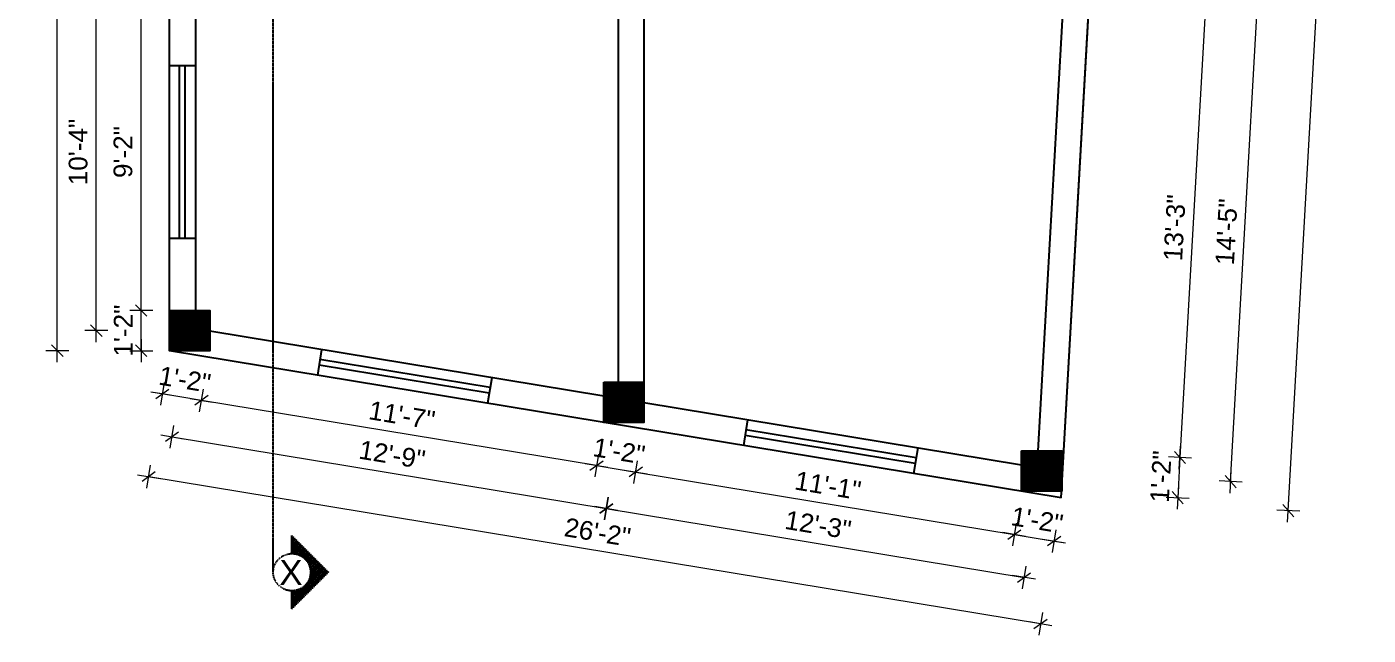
# Model space of a CAD drawing. Header units: inches. Extents: x -14619 to 1971361, y -855114 to -978.
# Drawn here: x 15741.3 to 16207.7, y -13090.4 to -12878.9 of the extents above; entities that cross this region are included whole.
import ezdxf

# ---------------------------------------------------------------- set-up
doc = ezdxf.new("R2010")
doc.units = ezdxf.units.IN
doc.header["$LTSCALE"] = 0.5
doc.header["$MEASUREMENT"] = 0
doc.header["$PDMODE"] = 66
doc.linetypes.add('CENTERX2', pattern=[4, 2.5, -0.5, 0.5, -0.5])
doc.layers.add('A-Sect-Iden', color=111, linetype='CENTERX2')
doc.layers.add('DIM', color=180, linetype='Continuous', lineweight=5)
doc.layers.add('Toilet', color=7, linetype='Continuous', lineweight=25)
doc.styles.add('arial', font='arial.ttf')
doc.styles.add('HEADING', font='swissel.ttf')
doc.dimstyles.new('1 96', dxfattribs={"dimtxt": 6.5, "dimasz": 4, "dimexe": 0, "dimexo": 0, "dimgap": 3, "dimtad": 1, "dimdec": 0, "dimzin": 11, "dimdsep": 46, "dimlunit": 3, "dimtxsty": 'arial', "dimblk": 'oblique', "dimcen": 4, "dimse1": 1, "dimse2": 1, "dimclrd": 256, "dimclre": 256, "dimclrt": 256, "dimadec": 0, "dimazin": 0, "dimtfac": 1, "dimtdec": 0, "dimtix": 1, "dimtmove": 0, "dimatfit": 3, "dimldrblk": 'Arrow2', "dimfxl": 1, "dimtolj": 1, "dimtzin": 0, "dimlwd": -1, "dimlwe": 9, "dimarcsym": 0})
pattern_1 = [(45, (-13855.15141, 5817.94261), (-0.08838834765, 0.08838834765), [])]

# ---------------------------------------------------------------- blocks, each defined once
blk = doc.blocks.new('oblique')
at = {"lineweight": 9}
for p, q in [((1, 0), (-1, 0)), ((-0.5, -0.5), (0.5, 0.5)), ((0, 1), (0, -1))]:
    blk.add_line(p, q, dxfattribs=at)
blk = doc.blocks.new('*D1200')
at = {"layer": 'Defpoints', "color": 0, "transparency": 16777216}
for p in [(15804.94, -12991.47), (15802.09, -13008.74), (15941.94, -13016.38)]:
    blk.add_point(p, dxfattribs=at)
at = {"layer": 'DIM', "transparency": 16777216}
blk.add_line((15939.46, -13031.4), (15802.09, -13008.74), dxfattribs=at)
at = {"layer": 'DIM', "transparency": 16777216, "xscale": 4, "yscale": 4, "zscale": 4}
for p, rotation in [((15802.09, -13008.74), 170.6334039607937), ((15939.46, -13031.4), 350.6334039607937)]:
    blk.add_blockref('oblique', p, dxfattribs=dict(at, rotation=rotation))
at = {"layer": 'DIM', "transparency": 16777216, "insert": (15871.79, -13013.89), "char_height": 6.5, "attachment_point": 5, "rotation": 350.6334, "style": 'arial'}
blk.add_mtext('\\A1;11\'-7"', dxfattribs=at)
blk = doc.blocks.new('_Oblique')
at = {"color": 0, "linetype": 'ByBlock', "lineweight": -2}
blk.add_line((-0.5, -0.5), (0.5, 0.5), dxfattribs=at)
blk = doc.blocks.new('Arrow2')
for p, q in [((-4.1, 0.75), (-3.08, 0)), ((0, 0), (-4.1, 0.75)), ((-3.08, 0), (-4.1, -0.75)), ((-4.1, -0.75), (0, 0))]:
    blk.add_line(p, q)
blk.add_solid([(-4.1, 0.75), (0, 0), (-3.08, 0), (-4.1, -0.75)])
blk = doc.blocks.new('*D1201')
at = {"layer": 'Defpoints', "color": 0, "transparency": 16777216}
for p in [(15790.94, -12991.47), (15804.94, -12991.47), (15788.46, -13006.49)]:
    blk.add_point(p, dxfattribs=at)
at = {"layer": 'DIM', "transparency": 16777216}
for p, q in [((15788.46, -13006.49), (15784.51, -13005.84)), ((15802.09, -13008.74), (15788.46, -13006.49)), ((15802.09, -13008.74), (15806.04, -13009.39))]:
    blk.add_line(p, q, dxfattribs=at)
at = {"layer": 'DIM', "transparency": 16777216, "xscale": 4, "yscale": 4, "zscale": 4}
for p, rotation in [((15788.46, -13006.49), 350.6334039607937), ((15802.09, -13008.74), 170.6334039607937)]:
    blk.add_blockref('oblique', p, dxfattribs=dict(at, rotation=rotation))
at = {"layer": 'DIM', "transparency": 16777216, "insert": (15796.29, -13001.44), "char_height": 6.5, "attachment_point": 5, "rotation": 350.6334, "style": 'arial'}
blk.add_mtext('\\A1;1\'-2"', dxfattribs=at)
blk = doc.blocks.new('*D1202')
at = {"layer": 'Defpoints', "color": 0, "transparency": 16777216}
for p in [(15941.94, -13016.38), (15955.94, -13016.38), (15953.09, -13033.65)]:
    blk.add_point(p, dxfattribs=at)
at = {"layer": 'DIM', "transparency": 16777216}
for p, q in [((15939.46, -13031.4), (15935.51, -13030.75)), ((15939.46, -13031.4), (15953.09, -13033.65)), ((15953.09, -13033.65), (15957.04, -13034.3))]:
    blk.add_line(p, q, dxfattribs=at)
at = {"layer": 'DIM', "transparency": 16777216, "xscale": 4, "yscale": 4, "zscale": 4}
for p, rotation in [((15939.46, -13031.4), 350.6334039607937), ((15953.09, -13033.65), 170.6334039607937)]:
    blk.add_blockref('oblique', p, dxfattribs=dict(at, rotation=rotation))
at = {"layer": 'DIM', "transparency": 16777216, "insert": (15947.29, -13026.34), "char_height": 6.5, "attachment_point": 5, "rotation": 350.6334, "style": 'arial'}
blk.add_mtext('\\A1;1\'-2"', dxfattribs=at)
blk = doc.blocks.new('*D1203')
at = {"layer": 'Defpoints', "color": 0, "transparency": 16777216}
for p in [(15955.94, -13016.38), (16087.19, -13040.28), (16084.7, -13055.36)]:
    blk.add_point(p, dxfattribs=at)
at = {"layer": 'DIM', "transparency": 16777216}
blk.add_line((15953.09, -13033.65), (16084.7, -13055.36), dxfattribs=at)
at = {"layer": 'DIM', "transparency": 16777216, "xscale": 4, "yscale": 4, "zscale": 4}
for p, rotation in [((15953.09, -13033.65), 170.6334039607937), ((16084.7, -13055.36), 350.6334039607937)]:
    blk.add_blockref('oblique', p, dxfattribs=dict(at, rotation=rotation))
at = {"layer": 'DIM', "transparency": 16777216, "insert": (16019.91, -13038.32), "char_height": 6.5, "attachment_point": 5, "rotation": 350.6334, "style": 'arial'}
blk.add_mtext('\\A1;11\'-1"', dxfattribs=at)
blk = doc.blocks.new('*D1204')
at = {"layer": 'Defpoints', "color": 0, "transparency": 16777216}
for p in [(16087.19, -13040.28), (16101.05, -13042.62), (16098.58, -13057.65)]:
    blk.add_point(p, dxfattribs=at)
at = {"layer": 'DIM', "transparency": 16777216}
for p, q in [((16084.7, -13055.36), (16080.75, -13054.71)), ((16084.7, -13055.36), (16098.58, -13057.65)), ((16098.58, -13057.65), (16102.52, -13058.3))]:
    blk.add_line(p, q, dxfattribs=at)
at = {"layer": 'DIM', "transparency": 16777216, "xscale": 4, "yscale": 4, "zscale": 4}
for p, rotation in [((16084.7, -13055.36), 350.6334039607937), ((16098.58, -13057.65), 170.6334039607937)]:
    blk.add_blockref('oblique', p, dxfattribs=dict(at, rotation=rotation))
at = {"layer": 'DIM', "transparency": 16777216, "insert": (16092.66, -13050.32), "char_height": 6.5, "attachment_point": 5, "rotation": 350.6334, "style": 'arial'}
blk.add_mtext('\\A1;1\'-2"', dxfattribs=at)
blk = doc.blocks.new('*D1205')
at = {"layer": 'Defpoints', "color": 0, "transparency": 16777216}
for p in [(15797.94, -12984.47), (15948.94, -13009.38), (15942.84, -13046.32)]:
    blk.add_point(p, dxfattribs=at)
at = {"layer": 'DIM', "transparency": 16777216}
blk.add_line((15791.84, -13021.42), (15942.84, -13046.32), dxfattribs=at)
at = {"layer": 'DIM', "transparency": 16777216, "xscale": 4, "yscale": 4, "zscale": 4}
for p, rotation in [((15791.84, -13021.42), 170.6334039608206), ((15942.84, -13046.32), 350.6334039608207)]:
    blk.add_blockref('oblique', p, dxfattribs=dict(at, rotation=rotation))
at = {"layer": 'DIM', "transparency": 16777216, "insert": (15868.37, -13027.63), "char_height": 6.5, "attachment_point": 5, "rotation": 350.6334, "style": 'arial'}
blk.add_mtext('\\A1;12\'-9"', dxfattribs=at)
blk = doc.blocks.new('*D1206')
at = {"layer": 'Defpoints', "color": 0, "transparency": 16777216}
for p in [(15948.94, -13009.38), (16094.19, -13033.28), (16088.08, -13070.28)]:
    blk.add_point(p, dxfattribs=at)
at = {"layer": 'DIM', "transparency": 16777216}
blk.add_line((15942.84, -13046.32), (16088.08, -13070.28), dxfattribs=at)
at = {"layer": 'DIM', "transparency": 16777216, "xscale": 4, "yscale": 4, "zscale": 4}
for p, rotation in [((15942.84, -13046.32), 170.6334039608206), ((16088.08, -13070.28), 350.6334039608207)]:
    blk.add_blockref('oblique', p, dxfattribs=dict(at, rotation=rotation))
at = {"layer": 'DIM', "transparency": 16777216, "insert": (16016.49, -13052.06), "char_height": 6.5, "attachment_point": 5, "rotation": 350.6334, "style": 'arial'}
blk.add_mtext('\\A1;12\'-3"', dxfattribs=at)
blk = doc.blocks.new('*D1207')
at = {"layer": 'Defpoints', "color": 0, "transparency": 16777216}
for p in [(15790.94, -12991.47), (15783.72, -13035.26), (16101.05, -13042.62)]:
    blk.add_point(p, dxfattribs=at)
at = {"layer": 'DIM', "transparency": 16777216}
blk.add_line((16093.83, -13086.41), (15783.72, -13035.26), dxfattribs=at)
at = {"layer": 'DIM', "transparency": 16777216, "xscale": 4, "yscale": 4, "zscale": 4}
for p, rotation in [((15783.72, -13035.26), 170.6334039608233), ((16093.83, -13086.41), 350.6334039608233)]:
    blk.add_blockref('oblique', p, dxfattribs=dict(at, rotation=rotation))
at = {"layer": 'DIM', "transparency": 16777216, "insert": (15939.8, -13054.6), "char_height": 6.5, "attachment_point": 5, "rotation": 350.6334, "style": 'arial'}
blk.add_mtext('\\A1;26\'-2"', dxfattribs=at)
blk = doc.blocks.new('*D1208')
at = {"layer": 'Defpoints', "color": 0, "transparency": 16777216}
for p in [(15781.11, -12977.47), (15790.94, -12977.47), (15790.94, -12991.47)]:
    blk.add_point(p, dxfattribs=at)
at = {"layer": 'DIM', "transparency": 16777216}
for p, q in [((15781.11, -12977.47), (15781.11, -12973.47)), ((15781.11, -12991.47), (15781.11, -12977.47)), ((15781.11, -12991.47), (15781.11, -12995.47))]:
    blk.add_line(p, q, dxfattribs=at)
at = {"layer": 'DIM', "transparency": 16777216, "xscale": 4, "yscale": 4, "zscale": 4}
for p, rotation in [((15781.11, -12977.47), 270), ((15781.11, -12991.47), 90)]:
    blk.add_blockref('oblique', p, dxfattribs=dict(at, rotation=rotation))
at = {"layer": 'DIM', "transparency": 16777216, "insert": (15774.85, -12984.47), "char_height": 6.5, "attachment_point": 5, "rotation": 90, "style": 'arial'}
blk.add_mtext('\\A1;1\'-2"', dxfattribs=at)
blk = doc.blocks.new('*D1209')
at = {"layer": 'Defpoints', "color": 0, "transparency": 16777216}
for p in [(15781.11, -12867.34), (15790.94, -12867.34), (15790.94, -12977.47)]:
    blk.add_point(p, dxfattribs=at)
at = {"layer": 'DIM', "transparency": 16777216}
blk.add_line((15781.11, -12977.47), (15781.11, -12867.34), dxfattribs=at)
at = {"layer": 'DIM', "transparency": 16777216, "xscale": 4, "yscale": 4, "zscale": 4}
for p, rotation in [((15781.11, -12867.34), 90), ((15781.11, -12977.47), 270)]:
    blk.add_blockref('oblique', p, dxfattribs=dict(at, rotation=rotation))
at = {"layer": 'DIM', "transparency": 16777216, "insert": (15774.8, -12922.4), "char_height": 6.5, "attachment_point": 5, "rotation": 90, "style": 'arial'}
blk.add_mtext('\\A1;9\'-2"', dxfattribs=at)
blk = doc.blocks.new('*D1215')
at = {"layer": 'Defpoints', "color": 0, "transparency": 16777216}
for p in [(15765.51, -12860.34), (15797.94, -12860.34), (15797.94, -12984.47)]:
    blk.add_point(p, dxfattribs=at)
at = {"layer": 'DIM', "transparency": 16777216}
blk.add_line((15765.51, -12984.47), (15765.51, -12860.34), dxfattribs=at)
at = {"layer": 'DIM', "transparency": 16777216, "xscale": 4, "yscale": 4, "zscale": 4}
for p, rotation in [((15765.51, -12860.34), 90), ((15765.51, -12984.47), 270)]:
    blk.add_blockref('oblique', p, dxfattribs=dict(at, rotation=rotation))
at = {"layer": 'DIM', "transparency": 16777216, "insert": (15759.2, -12922.4), "char_height": 6.5, "attachment_point": 5, "rotation": 90, "style": 'arial'}
blk.add_mtext('\\A1;10\'-4"', dxfattribs=at)
blk = doc.blocks.new('*D1218')
at = {"layer": 'Defpoints', "color": 0, "transparency": 16777216}
for p in [(15751.93, -12638.05), (15790.94, -12638.05), (15790.94, -12991.47)]:
    blk.add_point(p, dxfattribs=at)
at = {"layer": 'DIM', "transparency": 16777216}
blk.add_line((15751.93, -12991.47), (15751.93, -12638.05), dxfattribs=at)
at = {"layer": 'DIM', "transparency": 16777216, "xscale": 4, "yscale": 4, "zscale": 4}
for p, rotation in [((15751.93, -12638.05), 90), ((15751.93, -12991.47), 270)]:
    blk.add_blockref('oblique', p, dxfattribs=dict(at, rotation=rotation))
at = {"layer": 'DIM', "transparency": 16777216, "insert": (15745.61, -12814.76), "char_height": 6.5, "attachment_point": 5, "rotation": 90, "style": 'arial'}
blk.add_mtext('\\A1;29\'-5"', dxfattribs=at)
blk = doc.blocks.new('*D1224')
at = {"layer": 'Defpoints', "color": 0, "transparency": 16777216}
for p in [(16110.93, -12867.3), (16101.19, -13026.28), (16142.31, -13028.6)]:
    blk.add_point(p, dxfattribs=at)
at = {"layer": 'DIM', "transparency": 16777216}
blk.add_line((16151.27, -12869.57), (16142.31, -13028.6), dxfattribs=at)
at = {"layer": 'DIM', "transparency": 16777216, "xscale": 4, "yscale": 4, "zscale": 4}
for p, rotation in [((16151.27, -12869.57), 86.77451339904532), ((16142.31, -13028.6), 266.7745133990453)]:
    blk.add_blockref('oblique', p, dxfattribs=dict(at, rotation=rotation))
at = {"layer": 'DIM', "transparency": 16777216, "insert": (16140.48, -12948.73), "char_height": 6.5, "attachment_point": 5, "rotation": 86.7745, "style": 'arial'}
blk.add_mtext('\\A1;13\'-3"', dxfattribs=at)
blk = doc.blocks.new('*D1225')
at = {"layer": 'Defpoints', "color": 0, "transparency": 16777216}
for p in [(16101.19, -13026.28), (16101.19, -13040.28), (16141.52, -13042.55)]:
    blk.add_point(p, dxfattribs=at)
at = {"layer": 'DIM', "transparency": 16777216}
for p, q in [((16142.31, -13028.6), (16142.53, -13024.6)), ((16142.31, -13028.6), (16141.52, -13042.55)), ((16141.52, -13042.55), (16141.3, -13046.55))]:
    blk.add_line(p, q, dxfattribs=at)
at = {"layer": 'DIM', "transparency": 16777216, "xscale": 4, "yscale": 4, "zscale": 4}
for p, rotation in [((16142.31, -13028.6), 266.7745133990453), ((16141.52, -13042.55), 86.77451339904532)]:
    blk.add_blockref('oblique', p, dxfattribs=dict(at, rotation=rotation))
at = {"layer": 'DIM', "transparency": 16777216, "insert": (16135.66, -13035.22), "char_height": 6.5, "attachment_point": 5, "rotation": 86.7745, "style": 'arial'}
blk.add_mtext('\\A1;1\'-2"', dxfattribs=at)
blk = doc.blocks.new('*D1226')
at = {"layer": 'Defpoints', "color": 0, "transparency": 16777216}
for p in [(16103.93, -12860.3), (16169.68, -12864), (16094.19, -13033.28)]:
    blk.add_point(p, dxfattribs=at)
at = {"layer": 'DIM', "transparency": 16777216}
blk.add_line((16159.93, -13036.98), (16169.68, -12864), dxfattribs=at)
at = {"layer": 'DIM', "transparency": 16777216, "xscale": 4, "yscale": 4, "zscale": 4}
for p, rotation in [((16169.68, -12864), 86.77451339904033), ((16159.93, -13036.98), 266.7745133990404)]:
    blk.add_blockref('oblique', p, dxfattribs=dict(at, rotation=rotation))
at = {"layer": 'DIM', "transparency": 16777216, "insert": (16158.5, -12950.14), "char_height": 6.5, "attachment_point": 5, "rotation": 86.7745, "style": 'arial'}
blk.add_mtext('\\A1;14\'-5"', dxfattribs=at)
blk = doc.blocks.new('*D1229')
at = {"layer": 'Defpoints', "color": 0, "transparency": 16777216}
for p in [(16124.83, -12620.7), (16203.76, -12625.15), (16101.05, -13042.62)]:
    blk.add_point(p, dxfattribs=at)
at = {"layer": 'DIM', "transparency": 16777216}
blk.add_line((16179.98, -13047.07), (16203.76, -12625.15), dxfattribs=at)
at = {"layer": 'DIM', "transparency": 16777216, "xscale": 4, "yscale": 4, "zscale": 4}
for p, rotation in [((16203.76, -12625.15), 86.77451339904515), ((16179.98, -13047.07), 266.7745133990452)]:
    blk.add_blockref('oblique', p, dxfattribs=dict(at, rotation=rotation))
at = {"layer": 'DIM', "transparency": 16777216, "insert": (16185.56, -12835.75), "char_height": 6.5, "attachment_point": 5, "rotation": 86.7745, "style": 'arial'}
blk.add_mtext('\\A1;35\'-3"', dxfattribs=at)

msp = doc.modelspace()

# ---------------------------------------------------------------- hatches: boundary and pattern name
h = msp.add_hatch()
h.set_pattern_fill('ANSI31', color=256)
h.set_pattern_definition(pattern_1)
h.paths.add_polyline_path([(15805.01, -12761.34), (15791.01, -12761.34), (15791.01, -12775.34), (15805.01, -12775.34)])
h.paths.add_polyline_path([(15805.01, -12638.05), (15791.01, -12638.05), (15791.01, -12652.05), (15805.01, -12652.05)])
h.paths.add_polyline_path([(15955.94, -12630.21), (15941.94, -12630.21), (15941.94, -12644.21), (15955.94, -12644.21)])
h.paths.add_polyline_path([(16124, -12621.47), (16110, -12621.47), (16110, -12635.47), (16124, -12635.47), (16124, -12635.43)])
h.paths.add_polyline_path([(16116.12, -12761.34), (16102.12, -12761.34), (16102.12, -12775.34), (16116.12, -12775.34)])
h.paths.add_polyline_path([(16110.93, -12853.3), (16096.93, -12853.3), (16096.93, -12867.3), (16110.93, -12867.3)])
h.paths.add_polyline_path([(15955.94, -12761.34), (15941.94, -12761.34), (15941.94, -12775.34), (15955.94, -12775.34)])
h.paths.add_polyline_path([(15955.94, -12853.34), (15941.94, -12853.34), (15941.94, -12867.34), (15955.94, -12867.34)])
h.paths.add_polyline_path([(15804.94, -12853.34), (15790.94, -12853.34), (15790.94, -12867.34), (15804.94, -12867.34)])
h.paths.add_polyline_path([(15804.94, -12977.47), (15790.94, -12977.47), (15790.94, -12991.47), (15804.94, -12991.47)])
h.paths.add_polyline_path([(15955.94, -13002.38), (15941.94, -13002.38), (15941.94, -13016.38), (15955.94, -13016.38)])
h = msp.add_hatch()
h.set_pattern_fill('ANSI31', color=256)
h.set_pattern_definition(pattern_1)
h.paths.add_polyline_path([(16101.19, -13026.28), (16087.19, -13026.28), (16087.19, -13040.28), (16101.19, -13040.28)])
at = {"layer": 'A-Sect-Iden', "ltscale": 0.5}
h = msp.add_hatch(dxfattribs=at)
h.set_pattern_fill('ANSI37', color=2, scale=4.8, angle=359.9886, style=0)
h.set_pattern_definition([(225.0114023, (41751.97135, -7129.05434), (0.424348492, -0.424179628), []), (315.0114023, (41751.97135, -7129.05434), (0.424179628, 0.424348492), [])])
h.paths.add_polyline_path([(15833.5, -13061.99), (15833.5, -13055.76), (15846.21, -13068.47), (15833.5, -13081.18), (15833.5, -13074.95, 1)])

# ---------------------------------------------------------------- linework, layer by layer
at = {"layer": 'A-Sect-Iden', "ltscale": 0.1}
msp.add_line((15827.02, -13068.47), (15827.02, -12572.26), dxfattribs=at)
msp.add_lwpolyline([(15833.5, -13061.99), (15833.5, -13055.76), (15846.21, -13068.47), (15833.5, -13081.18), (15833.5, -13074.95)], dxfattribs=at)
msp.add_circle((15833.5, -13068.47), 6.48, dxfattribs=at)
at = {"layer": 'Toilet'}
for p, q in [((16101.05, -13042.62), (16120.67, -12694.52)), ((15790.94, -12977.47), (15790.94, -12823.34)), ((15955.94, -12823.34), (15955.94, -13002.31)), ((15799.94, -12867.34), (15799.94, -12977.47)), ((15946.94, -12867.34), (15946.94, -13002.38)), ((16092.96, -13026.28), (16101.92, -12867.34)), ((15799.94, -12892.4), (15790.94, -12892.4)), ((15794.44, -12952.4), (15794.44, -12892.4)), ((15796.44, -12952.4), (15796.44, -12892.4)), ((15799.94, -12952.4), (15790.94, -12952.4)), ((15941.94, -13007.25), (15804.94, -12984.66)), ((16101.05, -13042.62), (15790.94, -12991.47)), ((15843.84, -12991.07), (15842.37, -12999.95)), ((15902.14, -13006.26), (15842.94, -12996.5)), ((15902.47, -13004.29), (15843.27, -12994.53)), ((15903.04, -13000.84), (15901.57, -13009.72)), ((16087.19, -13031.21), (15955.94, -13009.56)), ((15991.96, -13015.5), (15990.5, -13024.38)), ((16050.27, -13030.7), (15991.07, -13020.93)), ((16050.59, -13028.72), (15991.39, -13018.96)), ((16051.16, -13025.27), (16049.7, -13034.15))]:
    msp.add_line(p, q, dxfattribs=at)
msp.add_lwpolyline([(16101.05, -13042.62), (16120.67, -12694.52)], dxfattribs=at)
for points in [[(15790.94, -12977.47), (15804.94, -12977.47), (15804.94, -12991.47), (15790.94, -12991.47)], [(15941.94, -13002.38), (15955.94, -13002.38), (15955.94, -13016.38), (15941.94, -13016.38)], [(16087.19, -13026.28), (16101.19, -13026.28), (16101.19, -13040.28), (16087.19, -13040.28)]]:
    msp.add_lwpolyline(points, close=True, dxfattribs=at)

# ---------------------------------------------------------------- texts
at = {"layer": 'A-Sect-Iden', "ltscale": 0.5, "insert": (15833.18, -13068.55), "char_height": 8.64, "width": 27.6731, "attachment_point": 5, "style": 'HEADING'}
msp.add_mtext('{\\fArial|b0|i0|c0|p34;X}', dxfattribs=at)

# ---------------------------------------------------------------- dimensions: what is measured, and where the dimension line sits
at = {"layer": 'DIM'}
for p1, p2, distance, picture, middle in [((16101.05, -13042.62), (16124.83, -12620.7), -79.05, '*D1229', (16185.56, -12835.75)), ((16094.19, -13033.28), (16103.93, -12860.3), -65.85, '*D1226', (16158.5, -12950.14)), ((15797.94, -12984.47), (15948.94, -13009.38), -37.45, '*D1205', (15868.37, -13027.63)), ((16101.05, -13042.62), (15790.94, -12991.47), 44.38, '*D1207', (15939.8, -13054.6))]:
    dim = msp.add_aligned_dim(p1=p1, p2=p2, distance=distance, dimstyle='1 96', override={"dimtmove": 1}, dxfattribs=at)
    dim.commit()
    dim.dimension.update_dxf_attribs({"geometry": picture, "text_midpoint": middle})
for base, p1, p2, angle, picture, middle in [((15751.93, -12638.05), (15790.94, -12991.47), (15790.94, -12638.05), 90, '*D1218', (15745.61, -12814.76)), ((15765.51, -12860.34), (15797.94, -12984.47), (15797.94, -12860.34), 90, '*D1215', (15759.2, -12922.4)), ((15781.11, -12867.34), (15790.94, -12977.47), (15790.94, -12867.34), 90, '*D1209', (15774.8, -12922.4)), ((16142.31, -13028.6), (16110.93, -12867.3), (16101.19, -13026.28), 266.7745, '*D1224', (16140.48, -12948.73)), ((15781.11, -12977.47), (15790.94, -12991.47), (15790.94, -12977.47), 90, '*D1208', (15774.85, -12984.47)), ((15788.46, -13006.49), (15804.94, -12991.47), (15790.94, -12991.47), 170.6334, '*D1201', (15796.29, -13001.44)), ((15802.09, -13008.74), (15941.94, -13016.38), (15804.94, -12991.47), 170.6334, '*D1200', (15871.79, -13013.89)), ((16088.08, -13070.28), (15948.94, -13009.38), (16094.19, -13033.28), 170.6334, '*D1206', (16016.49, -13052.06)), ((15953.09, -13033.65), (15941.94, -13016.38), (15955.94, -13016.38), 170.6334, '*D1202', (15947.29, -13026.34)), ((16084.7, -13055.36), (15955.94, -13016.38), (16087.19, -13040.28), 170.6334, '*D1203', (16019.91, -13038.32)), ((16141.52, -13042.55), (16101.19, -13026.28), (16101.19, -13040.28), 266.7745, '*D1225', (16135.66, -13035.22)), ((16098.58, -13057.65), (16087.19, -13040.28), (16101.05, -13042.62), 170.6334, '*D1204', (16092.66, -13050.32))]:
    dim = msp.add_linear_dim(base=base, p1=p1, p2=p2, angle=angle, dimstyle='1 96', override={"dimtmove": 1}, dxfattribs=at)
    dim.commit()
    dim.dimension.update_dxf_attribs({"geometry": picture, "text_midpoint": middle})

doc.saveas('drawing.dxf')
